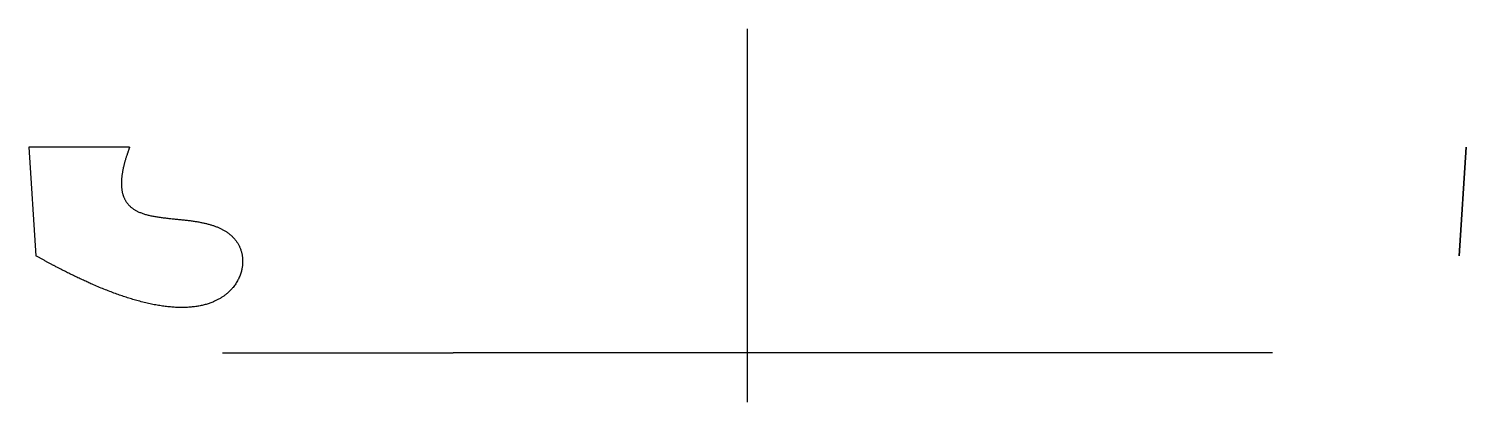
# Model space of a CAD drawing. Header units: millimetres. Extents: x -34.9 to 34.9, y 0 to 18.2.
import ezdxf

# ---------------------------------------------------------------- set-up
doc = ezdxf.new("R2010")
doc.units = ezdxf.units.MM
doc.layers.get('0').update_dxf_attribs({"linetype": 'CONTINUOUS'})

msp = doc.modelspace()

# ---------------------------------------------------------------- linework, layer by layer
for p, q in [((0, 0), (0, 18.158)), ((-30.017, 12.395), (-34.918, 12.395)), ((-34.918, 12.395), (-34.573, 7.125)), ((-25.5, 2.4), (-14.3, 2.4)), ((14.3, 2.4), (-14.3, 2.4)), ((25.5, 2.4), (14.3, 2.4))]:
    msp.add_line(p, q)
msp.add_lwpolyline([(34.573, 7.125), (34.918, 12.395)], close=True)
msp.add_open_spline([(-30.017, 12.395), (-30.115, 12.137), (-30.281, 11.647), (-30.44, 10.99), (-30.471, 10.27), (-30.211, 9.628), (-29.671, 9.223), (-28.891, 9.014), (-27.951, 8.919), (-26.954, 8.836), (-26.013, 8.663), (-25.235, 8.323), (-24.704, 7.784), (-24.464, 7.088), (-24.526, 6.323), (-24.885, 5.597), (-25.525, 5.014), (-26.429, 4.645), (-27.585, 4.536), (-28.981, 4.714), (-30.605, 5.191), (-32.083, 5.815), (-33.29, 6.417), (-34.138, 6.879), (-34.573, 7.125)], degree=5)

doc.saveas('drawing.dxf')
